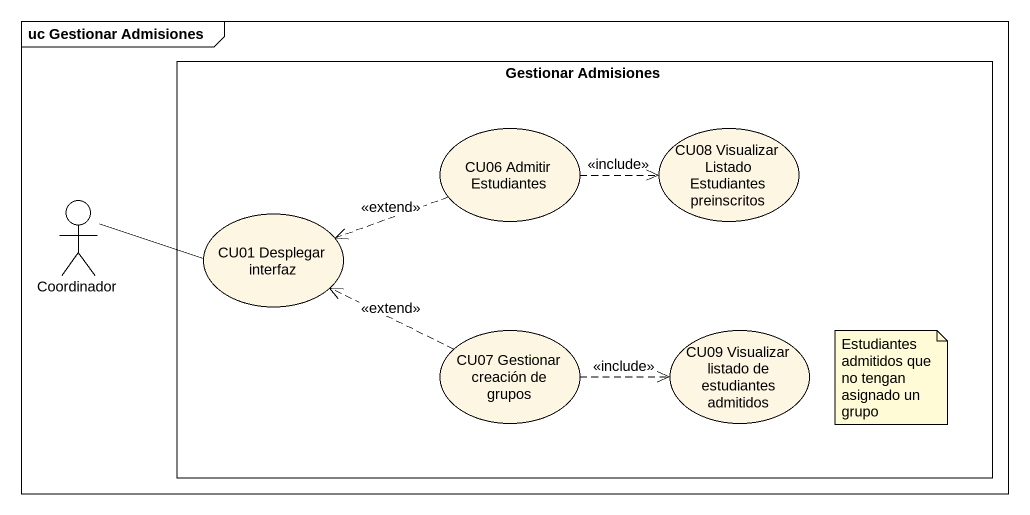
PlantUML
@startuml
mainframe uc Gestionar Admisiones
rectangle "Gestionar Admisiones" as Gestionar_Admisiones {
  usecase "CU06 Admitir Estudiantes" as CU06_Admitir_Estudiantes
  usecase "CU08 Visualizar Listado Estudiantes preinscritos" as CU08_Visualizar_Listado
  usecase "CU01 Desplegar interfaz" as CU01_Desplegar_interfaz
  usecase "CU07 Gestionar creación de grupos" as CU07_Gestionar_creación_de
  usecase "CU09 Visualizar listado de estudiantes admitidos" as CU09_Visualizar_listado_de
}
actor Coordinador
CU06_Admitir_Estudiantes .right.> CU08_Visualizar_Listado : <<include>>
CU06_Admitir_Estudiantes .left.> CU01_Desplegar_interfaz : <<extend>>
CU01_Desplegar_interfaz -left- Coordinador
CU07_Gestionar_creación_de .left.> CU01_Desplegar_interfaz : <<extend>>
CU07_Gestionar_creación_de .right.> CU09_Visualizar_listado_de : <<include>>
note as N1
  Estudiantes admitidos que no tengan asignado un grupo
end note
@enduml
